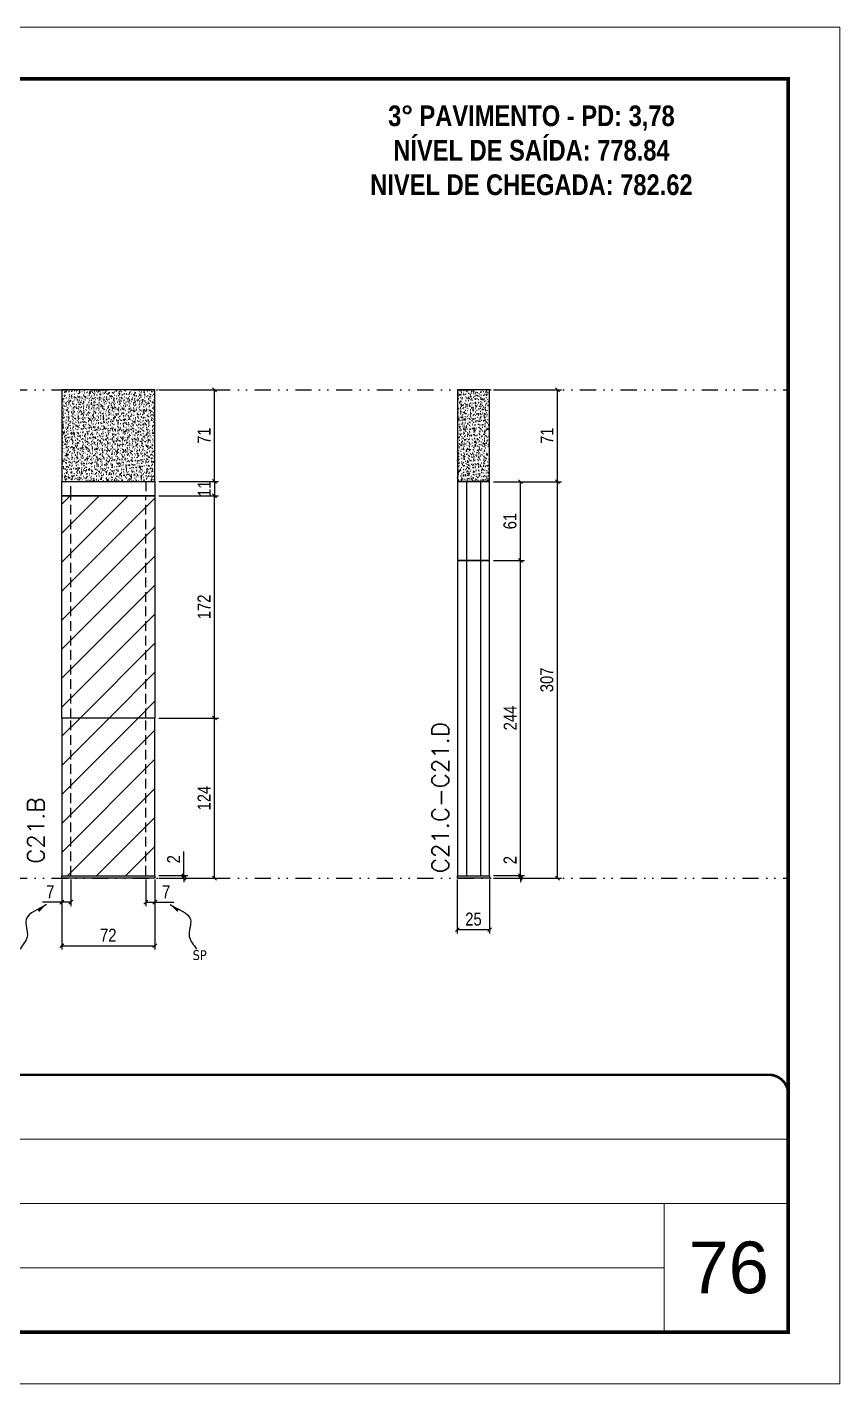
# Model space of a CAD drawing. Extents: x 2949 to 9203, y -16089 to 12527.
# Drawn here: x 8574 to 9203, y -9198 to -8148 of the extents above; entities that cross this region are included whole.
import ezdxf

# ---------------------------------------------------------------- set-up
doc = ezdxf.new("R2010")
doc.units = 0
for name, pattern in [('CONTINUO', [0]), ('DASHED', [0.75, 0.5, -0.25]), ('DIVIDE2', [0.625, 0.25, -0.125, 0, -0.125, 0, -0.125]), ('HIDDEN', [0.375, 0.25, -0.125])]:
    doc.linetypes.add(name, pattern=pattern)
for name, color, linetype, lineweight in [('CARIMBO', 255, 'Continuous', 9), ('Folhas', 255, 'Continuous', 9), ('Hachura', 251, 'Continuous', 9), ('SARRAFO DE PRESSAO', 251, 'DASHED', 9), ('Texto Seção', 7, 'Continuous', 15)]:
    doc.layers.add(name, color=color, linetype=linetype, lineweight=lineweight)
for name, color, linetype in [('COTA', 241, 'Continuous'), ('NOMENCLATURA', 7, 'Continuous'), ('Nível', 160, 'Continuous'), ('Painéis', 200, 'Continuous'), ('SARR_2.2x7', 40, 'Continuous'), ('Sarrafo de Pressão', 42, 'HIDDEN'), ('texto', 7, 'Continuous')]:
    doc.layers.add(name, color=color, linetype=linetype)
doc.styles.add('ARIAL', font='arial.ttf')
doc.styles.add('COTA TECNICA', font='techl___.ttf', dxfattribs={"height": 10})
doc.styles.add('COTA TECNICA-50', font='techl___.ttf', dxfattribs={"height": 10})
doc.styles.add('REGUA-120', font='ROMANS.shx', dxfattribs={"height": 15})
doc.styles.add('ROMANC', font='techb___.ttf', dxfattribs={"height": 2.5})
doc.styles.get("Standard").update_dxf_attribs({"font": 'arial.ttf'})
doc.dimstyles.new('COTA PAINEL-50', dxfattribs={"dimtxt": 10, "dimasz": 3, "dimexe": 3, "dimexo": 3, "dimgap": 3, "dimtad": 1, "dimdec": 1, "dimzin": 12, "dimdsep": 46, "dimtxsty": 'COTA TECNICA-50', "dimblk1": 'OBLIQUE', "dimblk2": 'OBLIQUE', "dimsah": 1, "dimcen": 0.9, "dimclrd": 4, "dimclre": 4, "dimclrt": 240, "dimadec": 1, "dimazin": 3, "dimtfac": 1, "dimtdec": 1, "dimtmove": 0, "dimatfit": 3, "dimfxl": 1, "dimtolj": 1, "dimtzin": 12, "dimarcsym": 0})
doc.dimstyles.new('PAINEL', dxfattribs={"dimtxt": 10, "dimasz": 3, "dimexe": 3, "dimexo": 3, "dimgap": 3, "dimtad": 1, "dimdec": 1, "dimzin": 12, "dimdsep": 46, "dimtxsty": 'COTA TECNICA', "dimblk1": 'OBLIQUE', "dimblk2": 'OBLIQUE', "dimsah": 1, "dimcen": 0.9, "dimclrd": 4, "dimclre": 4, "dimclrt": 240, "dimadec": 1, "dimazin": 3, "dimtfac": 1, "dimtdec": 1, "dimtmove": 0, "dimatfit": 3, "dimfxl": 1, "dimtolj": 1, "dimtzin": 12, "dimarcsym": 0})
doc.dimstyles.get("Standard").update_dxf_attribs({"dimtxt": 0.18, "dimasz": 0.18, "dimexe": 0.18, "dimexo": 0.0625, "dimgap": 0.09, "dimtad": 0, "dimtih": 1, "dimtoh": 1, "dimdec": 4, "dimzin": 0, "dimdsep": 46, "dimtxsty": 'Standard', "dimcen": 0.09, "dimadec": 0, "dimazin": 0, "dimtfac": 1, "dimtdec": 4, "dimtofl": 0, "dimtmove": 0, "dimatfit": 3, "dimfxl": 1, "dimtolj": 1, "dimtzin": 0, "dimarcsym": 0})
pattern_1 = [(45, (117.617, 5742.876), (-11.22532, 11.22532), [])]

# ---------------------------------------------------------------- blocks, each defined once
blk = doc.blocks.new('9999999999')
at = {"color": 30, "linetype": 'CONTINUO'}
for p, q in [((98564.6, 34379.6), (99584, 34379.6)), ((98564.6, 34329.8), (99488, 34329.8)), ((99584, 34329.8), (99488, 34329.8)), ((99488, 34329.8), (99488, 34230.2)), ((98564.6, 34280), (99488, 34280))]:
    blk.add_line(p, q, dxfattribs=at)
at = {"color": 30, "linetype": 'CONTINUO', "const_width": 2}
blk.add_lwpolyline([(99584, 34230.2), (99584, 34414.4, 0.414214), (99569, 34429.4), (98229, 34429.4, 0.414214), (98214, 34414.4), (98214, 34245.2, 0.414214), (98229, 34230.2), (99584, 34230.2)], format="xyb", dxfattribs=at)
at = {"layer": 'Folhas'}
blk.add_lwpolyline([(98139, 34190.2), (99624, 34190.2), (99624, 35240.2), (98139, 35240.2)], close=True, dxfattribs=at)
at = {"layer": 'Folhas', "color": 30, "const_width": 3}
blk.add_lwpolyline([(98214, 34230.2), (99584, 34230.2), (99584, 35200.2), (98214, 35200.2)], close=True, dxfattribs=at)
blk = doc.blocks.new('_Oblique')
at = {"color": 0, "linetype": 'ByBlock', "lineweight": -2}
blk.add_line((-0.5, -0.5), (0.5, 0.5), dxfattribs=at)
blk = doc.blocks.new('*D2887')
at = {"layer": 'COTA', "color": 4, "lineweight": -2, "transparency": 16777216}
for p, q in [((8600.4, -8807.3), (8600.4, -8861.5)), ((8672.4, -8807.3), (8672.4, -8861.5)), ((8600.4, -8858.5), (8672.4, -8858.5))]:
    blk.add_line(p, q, dxfattribs=at)
at = {"layer": 'Defpoints', "color": 0, "transparency": 16777216}
for p in [(8600.4, -8804.3), (8672.4, -8804.3), (8672.4, -8858.5)]:
    blk.add_point(p, dxfattribs=at)
at = {"layer": 'COTA', "color": 4, "lineweight": -2, "transparency": 16777216, "xscale": 3, "yscale": 3, "zscale": 3, "rotation": 180}
blk.add_blockref('_Oblique', (8600.4, -8858.5), dxfattribs=at)
at = {"layer": 'COTA', "color": 4, "lineweight": -2, "transparency": 16777216, "xscale": 3, "yscale": 3, "zscale": 3}
blk.add_blockref('_Oblique', (8672.4, -8858.5), dxfattribs=at)
at = {"layer": 'COTA', "color": 240, "transparency": 16777216, "insert": (8636.4, -8850.4), "char_height": 10, "attachment_point": 5, "style": 'COTA TECNICA'}
blk.add_mtext('\\A1;72', dxfattribs=at)
blk = doc.blocks.new('*D2888')
at = {"layer": 'COTA', "color": 4, "lineweight": -2, "transparency": 16777216}
for p, q in [((8675.4, -8682.3), (8721.6, -8682.3)), ((8718.6, -8806.3), (8718.6, -8682.3)), ((8675.4, -8806.3), (8721.6, -8806.3))]:
    blk.add_line(p, q, dxfattribs=at)
at = {"layer": 'Defpoints', "color": 0, "transparency": 16777216}
for p in [(8672.4, -8682.3), (8718.6, -8682.3), (8672.4, -8806.3)]:
    blk.add_point(p, dxfattribs=at)
at = {"layer": 'COTA', "color": 4, "lineweight": -2, "transparency": 16777216, "xscale": 3, "yscale": 3, "zscale": 3}
for p, rotation in [((8718.6, -8682.3), 90), ((8718.6, -8806.3), 270)]:
    blk.add_blockref('_Oblique', p, dxfattribs=dict(at, rotation=rotation))
at = {"layer": 'COTA', "color": 240, "transparency": 16777216, "insert": (8710.5, -8744.3), "char_height": 10, "attachment_point": 5, "rotation": 90, "style": 'COTA TECNICA-50'}
blk.add_mtext('\\A1;124', dxfattribs=at)
blk = doc.blocks.new('*D2889')
at = {"layer": 'COTA', "color": 4, "lineweight": -2, "transparency": 16777216}
for p, q in [((8694.9, -8804.3), (8694.9, -8785.5)), ((8675.4, -8804.3), (8697.9, -8804.3)), ((8675.4, -8806.3), (8697.9, -8806.3)), ((8694.9, -8806.3), (8694.9, -8804.3)), ((8694.9, -8806.3), (8694.9, -8809.3))]:
    blk.add_line(p, q, dxfattribs=at)
at = {"layer": 'Defpoints', "color": 0, "transparency": 16777216}
for p in [(8672.4, -8804.3), (8672.4, -8806.3), (8694.9, -8806.3)]:
    blk.add_point(p, dxfattribs=at)
at = {"layer": 'COTA', "color": 4, "lineweight": -2, "transparency": 16777216, "xscale": 3, "yscale": 3, "zscale": 3}
for p, rotation in [((8694.9, -8804.3), 270), ((8694.9, -8806.3), 90)]:
    blk.add_blockref('_Oblique', p, dxfattribs=dict(at, rotation=rotation))
at = {"layer": 'COTA', "color": 240, "transparency": 16777216, "insert": (8686.9, -8791.6), "char_height": 10, "attachment_point": 5, "rotation": 90, "style": 'COTA TECNICA-50'}
blk.add_mtext('\\A1;2', dxfattribs=at)
blk = doc.blocks.new('*D2890')
at = {"layer": 'COTA', "color": 4, "lineweight": -2, "transparency": 16777216}
for p, q in [((8600.4, -8809.3), (8600.4, -8827.8)), ((8607.4, -8807.3), (8607.4, -8827.8)), ((8600.4, -8824.8), (8585.6, -8824.8)), ((8607.4, -8824.8), (8600.4, -8824.8))]:
    blk.add_line(p, q, dxfattribs=at)
at = {"layer": 'Defpoints', "color": 0, "transparency": 16777216}
for p in [(8600.4, -8806.3), (8607.4, -8804.3), (8600.4, -8824.8)]:
    blk.add_point(p, dxfattribs=at)
at = {"layer": 'COTA', "color": 4, "lineweight": -2, "transparency": 16777216, "xscale": 3, "yscale": 3, "zscale": 3, "rotation": 180}
blk.add_blockref('_Oblique', (8600.4, -8824.8), dxfattribs=at)
at = {"layer": 'COTA', "color": 4, "lineweight": -2, "transparency": 16777216, "xscale": 3, "yscale": 3, "zscale": 3}
blk.add_blockref('_Oblique', (8607.4, -8824.8), dxfattribs=at)
at = {"layer": 'COTA', "color": 240, "transparency": 16777216, "insert": (8591.5, -8816.8), "char_height": 10, "attachment_point": 5, "style": 'COTA TECNICA-50'}
blk.add_mtext('\\A1;7', dxfattribs=at)
blk = doc.blocks.new('*D2891')
at = {"layer": 'COTA', "color": 4, "lineweight": -2, "transparency": 16777216}
for p, q in [((8665.4, -8807.3), (8665.4, -8827.8)), ((8672.4, -8809.3), (8672.4, -8827.8)), ((8665.4, -8824.8), (8672.4, -8824.8)), ((8672.4, -8824.8), (8687.1, -8824.8))]:
    blk.add_line(p, q, dxfattribs=at)
at = {"layer": 'Defpoints', "color": 0, "transparency": 16777216}
for p in [(8665.4, -8804.3), (8672.4, -8806.3), (8672.4, -8824.8)]:
    blk.add_point(p, dxfattribs=at)
at = {"layer": 'COTA', "color": 4, "lineweight": -2, "transparency": 16777216, "xscale": 3, "yscale": 3, "zscale": 3, "rotation": 180}
blk.add_blockref('_Oblique', (8665.4, -8824.8), dxfattribs=at)
at = {"layer": 'COTA', "color": 4, "lineweight": -2, "transparency": 16777216, "xscale": 3, "yscale": 3, "zscale": 3}
blk.add_blockref('_Oblique', (8672.4, -8824.8), dxfattribs=at)
at = {"layer": 'COTA', "color": 240, "transparency": 16777216, "insert": (8681.2, -8816.8), "char_height": 10, "attachment_point": 5, "style": 'COTA TECNICA-50'}
blk.add_mtext('\\A1;7', dxfattribs=at)
blk = doc.blocks.new('*D2892')
at = {"layer": 'COTA', "color": 4, "lineweight": -2, "transparency": 16777216}
for p, q in [((8934.5, -8560.4), (8958.4, -8560.4)), ((8955.4, -8804.3), (8955.4, -8560.4)), ((8934.5, -8804.3), (8958.4, -8804.3))]:
    blk.add_line(p, q, dxfattribs=at)
at = {"layer": 'Defpoints', "color": 0, "transparency": 16777216}
for p in [(8931.5, -8560.4), (8955.4, -8560.4), (8931.5, -8804.3)]:
    blk.add_point(p, dxfattribs=at)
at = {"layer": 'COTA', "color": 4, "lineweight": -2, "transparency": 16777216, "xscale": 3, "yscale": 3, "zscale": 3}
for p, rotation in [((8955.4, -8560.4), 90), ((8955.4, -8804.3), 270)]:
    blk.add_blockref('_Oblique', p, dxfattribs=dict(at, rotation=rotation))
at = {"layer": 'COTA', "color": 240, "transparency": 16777216, "insert": (8947.4, -8682.3), "char_height": 10, "attachment_point": 5, "rotation": 90, "style": 'COTA TECNICA'}
blk.add_mtext('\\A1;244', dxfattribs=at)
blk = doc.blocks.new('*D2893')
at = {"layer": 'COTA', "color": 4, "lineweight": -2, "transparency": 16777216}
for p, q in [((8934.5, -8428.3), (8987, -8428.3)), ((8984, -8499.4), (8984, -8428.3)), ((8934.5, -8499.4), (8987, -8499.4))]:
    blk.add_line(p, q, dxfattribs=at)
at = {"layer": 'Defpoints', "color": 0, "transparency": 16777216}
for p in [(8931.5, -8428.3), (8984, -8428.3), (8931.5, -8499.4)]:
    blk.add_point(p, dxfattribs=at)
at = {"layer": 'COTA', "color": 4, "lineweight": -2, "transparency": 16777216, "xscale": 3, "yscale": 3, "zscale": 3}
for p, rotation in [((8984, -8428.3), 90), ((8984, -8499.4), 270)]:
    blk.add_blockref('_Oblique', p, dxfattribs=dict(at, rotation=rotation))
at = {"layer": 'COTA', "color": 240, "transparency": 16777216, "insert": (8975.9, -8463.8), "char_height": 10, "attachment_point": 5, "rotation": 90, "style": 'COTA TECNICA'}
blk.add_mtext('\\A1;71', dxfattribs=at)
blk = doc.blocks.new('*D2894')
at = {"layer": 'COTA', "color": 4, "lineweight": -2, "transparency": 16777216}
for p, q in [((8906.5, -8807.3), (8906.5, -8849.1)), ((8931.5, -8807.3), (8931.5, -8849.1)), ((8906.5, -8846.1), (8931.5, -8846.1))]:
    blk.add_line(p, q, dxfattribs=at)
at = {"layer": 'Defpoints', "color": 0, "transparency": 16777216}
for p in [(8906.5, -8804.3), (8931.5, -8804.3), (8931.5, -8846.1)]:
    blk.add_point(p, dxfattribs=at)
at = {"layer": 'COTA', "color": 4, "lineweight": -2, "transparency": 16777216, "xscale": 3, "yscale": 3, "zscale": 3, "rotation": 180}
blk.add_blockref('_Oblique', (8906.5, -8846.1), dxfattribs=at)
at = {"layer": 'COTA', "color": 4, "lineweight": -2, "transparency": 16777216, "xscale": 3, "yscale": 3, "zscale": 3}
blk.add_blockref('_Oblique', (8931.5, -8846.1), dxfattribs=at)
at = {"layer": 'COTA', "color": 240, "transparency": 16777216, "insert": (8919, -8838), "char_height": 10, "attachment_point": 5, "style": 'COTA TECNICA'}
blk.add_mtext('\\A1;25', dxfattribs=at)
blk = doc.blocks.new('*D2907')
at = {"layer": 'COTA', "color": 4, "linetype": 'ByBlock', "lineweight": -2, "transparency": 16777216}
for p, q in [((8934.5, -8499.4), (8958.4, -8499.4)), ((8955.4, -8560.4), (8955.4, -8499.4)), ((8934.5, -8560.4), (8958.4, -8560.4))]:
    blk.add_line(p, q, dxfattribs=at)
at = {"layer": 'Defpoints', "color": 0, "linetype": 'ByBlock', "transparency": 16777216}
for p in [(8931.5, -8499.4), (8955.4, -8499.4), (8931.5, -8560.4)]:
    blk.add_point(p, dxfattribs=at)
at = {"layer": 'COTA', "color": 4, "linetype": 'ByBlock', "lineweight": -2, "transparency": 16777216, "xscale": 3, "yscale": 3, "zscale": 3}
for p, rotation in [((8955.4, -8499.4), 90), ((8955.4, -8560.4), 270)]:
    blk.add_blockref('_Oblique', p, dxfattribs=dict(at, rotation=rotation))
at = {"layer": 'COTA', "color": 240, "linetype": 'ByBlock', "transparency": 16777216, "insert": (8947.3, -8529.9), "char_height": 10, "attachment_point": 5, "rotation": 90, "style": 'COTA TECNICA'}
blk.add_mtext('\\A1;61', dxfattribs=at)
blk = doc.blocks.new('*D2895')
at = {"layer": 'COTA', "color": 4, "lineweight": -2, "transparency": 16777216}
for p, q in [((8955.3, -8804.3), (8955.3, -8786.2)), ((8934.5, -8804.3), (8958.3, -8804.3)), ((8934.5, -8806.3), (8958.3, -8806.3)), ((8955.3, -8806.3), (8955.3, -8804.3)), ((8955.3, -8806.3), (8955.3, -8809.3))]:
    blk.add_line(p, q, dxfattribs=at)
at = {"layer": 'Defpoints', "color": 0, "transparency": 16777216}
for p in [(8931.5, -8804.3), (8931.5, -8806.3), (8955.3, -8804.3)]:
    blk.add_point(p, dxfattribs=at)
at = {"layer": 'COTA', "color": 4, "lineweight": -2, "transparency": 16777216, "xscale": 3, "yscale": 3, "zscale": 3}
for p, rotation in [((8955.3, -8804.3), 270), ((8955.3, -8806.3), 90)]:
    blk.add_blockref('_Oblique', p, dxfattribs=dict(at, rotation=rotation))
at = {"layer": 'COTA', "color": 240, "transparency": 16777216, "insert": (8947.3, -8792.3), "char_height": 10, "attachment_point": 5, "rotation": 90, "style": 'COTA TECNICA-50'}
blk.add_mtext('\\A1;2', dxfattribs=at)
blk = doc.blocks.new('*D2898')
at = {"layer": 'COTA', "color": 4, "lineweight": -2, "transparency": 16777216}
for p, q in [((8675.4, -8428.3), (8721.6, -8428.3)), ((8718.6, -8499.3), (8718.6, -8428.3)), ((8675.4, -8499.3), (8721.6, -8499.3))]:
    blk.add_line(p, q, dxfattribs=at)
at = {"layer": 'Defpoints', "color": 0, "transparency": 16777216}
for p in [(8672.4, -8428.3), (8718.6, -8428.3), (8672.4, -8499.3)]:
    blk.add_point(p, dxfattribs=at)
at = {"layer": 'COTA', "color": 4, "lineweight": -2, "transparency": 16777216, "xscale": 3, "yscale": 3, "zscale": 3}
for p, rotation in [((8718.6, -8428.3), 90), ((8718.6, -8499.3), 270)]:
    blk.add_blockref('_Oblique', p, dxfattribs=dict(at, rotation=rotation))
at = {"layer": 'COTA', "color": 240, "transparency": 16777216, "insert": (8710.5, -8463.8), "char_height": 10, "attachment_point": 5, "rotation": 90, "style": 'COTA TECNICA'}
blk.add_mtext('\\A1;71', dxfattribs=at)
blk = doc.blocks.new('*D2909')
at = {"layer": 'COTA', "color": 4, "linetype": 'ByBlock', "lineweight": -2, "transparency": 16777216}
for p, q in [((8675.4, -8510.3), (8721.6, -8510.3)), ((8718.6, -8682.3), (8718.6, -8510.3)), ((8675.4, -8682.3), (8721.6, -8682.3))]:
    blk.add_line(p, q, dxfattribs=at)
at = {"layer": 'Defpoints', "color": 0, "linetype": 'ByBlock', "transparency": 16777216}
for p in [(8672.4, -8510.3), (8718.6, -8510.3), (8672.4, -8682.3)]:
    blk.add_point(p, dxfattribs=at)
at = {"layer": 'COTA', "color": 4, "linetype": 'ByBlock', "lineweight": -2, "transparency": 16777216, "xscale": 3, "yscale": 3, "zscale": 3}
for p, rotation in [((8718.6, -8510.3), 90), ((8718.6, -8682.3), 270)]:
    blk.add_blockref('_Oblique', p, dxfattribs=dict(at, rotation=rotation))
at = {"layer": 'COTA', "color": 240, "linetype": 'ByBlock', "transparency": 16777216, "insert": (8710.5, -8596.3), "char_height": 10, "attachment_point": 5, "rotation": 90, "style": 'COTA TECNICA'}
blk.add_mtext('\\A1;172', dxfattribs=at)
blk = doc.blocks.new('*D2910')
at = {"layer": 'COTA', "color": 4, "lineweight": -2, "transparency": 16777216}
for p, q in [((8934.5, -8499.4), (8987, -8499.4)), ((8984, -8806.3), (8984, -8499.4)), ((8934.5, -8806.3), (8987, -8806.3))]:
    blk.add_line(p, q, dxfattribs=at)
at = {"layer": 'Defpoints', "color": 0, "transparency": 16777216}
for p in [(8931.5, -8499.4), (8984, -8499.4), (8931.5, -8806.3)]:
    blk.add_point(p, dxfattribs=at)
at = {"layer": 'COTA', "color": 4, "lineweight": -2, "transparency": 16777216, "xscale": 3, "yscale": 3, "zscale": 3}
for p, rotation in [((8984, -8499.4), 90), ((8984, -8806.3), 270)]:
    blk.add_blockref('_Oblique', p, dxfattribs=dict(at, rotation=rotation))
at = {"layer": 'COTA', "color": 240, "transparency": 16777216, "insert": (8975.8, -8652.8), "char_height": 10, "attachment_point": 5, "rotation": 90, "style": 'COTA TECNICA-50'}
blk.add_mtext('\\A1;307', dxfattribs=at)
blk = doc.blocks.new('*D2917')
at = {"layer": 'COTA', "color": 4, "lineweight": -2, "transparency": 16777216}
for p, q in [((8675.4, -8499.3), (8721.6, -8499.3)), ((8718.6, -8499.3), (8718.6, -8510.3)), ((8675.4, -8510.3), (8721.6, -8510.3))]:
    blk.add_line(p, q, dxfattribs=at)
at = {"layer": 'Defpoints', "color": 0, "transparency": 16777216}
for p in [(8672.4, -8499.3), (8672.4, -8510.3), (8718.6, -8510.3)]:
    blk.add_point(p, dxfattribs=at)
at = {"layer": 'COTA', "color": 4, "lineweight": -2, "transparency": 16777216, "xscale": 3, "yscale": 3, "zscale": 3}
for p, rotation in [((8718.6, -8499.3), 90), ((8718.6, -8510.3), 270)]:
    blk.add_blockref('_Oblique', p, dxfattribs=dict(at, rotation=rotation))
at = {"layer": 'COTA', "color": 240, "transparency": 16777216, "insert": (8710.6, -8504.8), "char_height": 10, "attachment_point": 5, "rotation": 90, "style": 'COTA TECNICA-50'}
blk.add_mtext('\\A1;11', dxfattribs=at)

msp = doc.modelspace()

# ---------------------------------------------------------------- hatches: boundary and pattern name
at = {"layer": 'COTA', "linetype": 'ByBlock'}
h = msp.add_hatch(dxfattribs=at)
h.set_pattern_fill('AR-CONC', color=256, scale=0.03)
h.set_pattern_definition([(50, (-122502.7126, -35337.5967), (5.46554007, -0.47817257), [0.5715, -6.2865]), (355, (-122502.7126, -35337.5967), (-1.05730264, 5.73170536), [0.4572, -5.02921753]), (100.4514447, (-122502.257, -35337.6366), (4.40823741, 5.25353256), [0.48570026, -5.34270734]), (46.1842, (-122502.7126, -35336.073), (8.13237123, -1.26126984), [0.85725, -9.42975]), (96.6355576, (-122502.035, -35336.178), (7.122124, 7.42278374), [0.7285507, -8.01406824]), (351.184151, (-122502.7126, -35336.073), (7.122124, 7.42278374), [0.685799, -7.54379196]), (21, (-122501.9506, -35336.4537), (4.54843174, -3.06795595), [0.5715, -6.2865]), (326, (-122501.9506, -35336.4537), (1.85406085, 5.52563898), [0.4572, -5.0292]), (71.451445, (-122501.5715, -35336.7094), (6.40249258, 2.45768307), [0.48570026, -5.34269813]), (37.5, (-122502.7126, -35337.5967), (0.092658098, 2.536651166), [0, -4.96824, 0, -5.1054, 0, -5.04825]), (7.5, (-122502.7126, -35337.5967), (2.004589875, 3.005417245), [0, -2.91084, 0, -4.85394, 0, -1.92405]), (327.5, (-122504.4118, -35337.5967), (4.067717855, -0.17186232), [0, -1.905, 0, -5.9436, 0, -7.8867]), (317.5, (-122505.1738, -35337.5967), (4.44387544, 0.76279473), [0, -2.4765, 0, -3.94716, 0, -5.6007])])
h.paths.add_polyline_path([(8600.37, -8499.33), (8672.37, -8499.33), (8672.37, -8428.33), (8600.37, -8428.33)])
h = msp.add_hatch(dxfattribs=at)
h.set_pattern_fill('AR-CONC', color=256, scale=0.03)
h.set_pattern_definition([(50, (-122707.524, -35305.5967), (5.46554007, -0.47817257), [0.5715, -6.2865]), (355, (-122707.524, -35305.5967), (-1.05730264, 5.73170536), [0.4572, -5.02921753]), (100.4514447, (-122707.0684, -35305.6366), (4.40823741, 5.25353256), [0.48570026, -5.34270734]), (46.1842, (-122707.524, -35304.073), (8.13237123, -1.26126984), [0.85725, -9.42975]), (96.6355576, (-122706.846, -35304.178), (7.122124, 7.42278374), [0.7285507, -8.01406824]), (351.184151, (-122707.524, -35304.073), (7.122124, 7.42278374), [0.685799, -7.54379196]), (21, (-122706.762, -35304.4537), (4.54843174, -3.06795595), [0.5715, -6.2865]), (326, (-122706.762, -35304.4537), (1.85406085, 5.52563898), [0.4572, -5.0292]), (71.451445, (-122706.383, -35304.7094), (6.40249258, 2.45768307), [0.48570026, -5.34269813]), (37.5, (-122707.5239, -35305.5967), (0.092658098, 2.536651166), [0, -4.96824, 0, -5.1054, 0, -5.04825]), (7.5, (-122707.5239, -35305.5967), (2.004589875, 3.005417245), [0, -2.91084, 0, -4.85394, 0, -1.92405]), (327.5, (-122709.2231, -35305.5967), (4.067717855, -0.17186232), [0, -1.905, 0, -5.9436, 0, -7.8867]), (317.5, (-122709.985, -35305.5967), (4.44387544, 0.76279473), [0, -2.4765, 0, -3.94716, 0, -5.6007])])
h.paths.add_polyline_path([(8906.51, -8499.35), (8931.51, -8499.35), (8931.51, -8428.33), (8906.51, -8428.33)])
at = {"layer": 'Hachura', "linetype": 'ByBlock'}
h = msp.add_hatch(dxfattribs=at)
h.set_pattern_fill('ANSI31', color=256, scale=5)
h.set_pattern_definition(pattern_1)
h.paths.add_polyline_path([(8672.37, -8510.33), (8600.37, -8510.33), (8600.37, -8682.33), (8672.37, -8682.33)])
h = msp.add_hatch(dxfattribs=at)
h.set_pattern_fill('ANSI31', color=256, scale=5)
h.set_pattern_definition(pattern_1)
h.paths.add_polyline_path([(8672.37, -8682.33), (8600.37, -8682.33), (8600.37, -8804.33), (8672.37, -8804.33)])

# ---------------------------------------------------------------- linework, layer by layer
at = {"layer": 'COTA', "linetype": 'ByBlock'}
for points in [[(8600.37, -8499.33), (8672.37, -8499.33), (8672.37, -8428.33), (8600.37, -8428.33)], [(8906.51, -8499.35), (8931.51, -8499.35), (8931.51, -8428.33), (8906.51, -8428.33)]]:
    msp.add_lwpolyline(points, close=True, dxfattribs=at)
at = {"layer": 'Nível', "color": 4, "linetype": 'DIVIDE2', "ltscale": 50}
for p, q in [((8152.19, -8428.33), (9162.53, -8428.33)), ((8152.19, -8806.33), (9162.53, -8806.33))]:
    msp.add_line(p, q, dxfattribs=at)
at = {"layer": 'Painéis'}
for p, q in [((8600.37, -8499.33), (8672.37, -8499.33)), ((8600.37, -8510.33), (8600.37, -8499.33)), ((8672.37, -8499.33), (8672.37, -8510.33)), ((8600.37, -8510.33), (8672.37, -8510.33)), ((8672.37, -8510.33), (8600.37, -8510.33)), ((8906.51, -8804.33), (8931.51, -8804.33)), ((8906.51, -8806.33), (8906.51, -8804.33)), ((8931.51, -8806.33), (8906.51, -8806.33)), ((8931.51, -8804.33), (8931.51, -8806.33))]:
    msp.add_line(p, q, dxfattribs=at)
for points in [[(8906.51, -8560.35), (8931.51, -8560.35), (8931.51, -8499.35), (8906.51, -8499.35)], [(8672.37, -8682.33), (8600.37, -8682.33), (8600.37, -8510.33), (8672.37, -8510.33)], [(8600.37, -8510.33), (8672.37, -8510.33), (8672.37, -8510.33), (8600.37, -8510.33)], [(8906.51, -8804.33), (8931.51, -8804.33), (8931.51, -8560.35), (8906.51, -8560.35)], [(8600.37, -8804.33), (8672.37, -8804.33), (8672.37, -8682.33), (8600.37, -8682.33)], [(8600.37, -8804.33), (8672.37, -8804.33), (8672.37, -8806.33), (8600.37, -8806.33)]]:
    msp.add_lwpolyline(points, close=True, dxfattribs=at)
at = {"layer": 'SARR_2.2x7'}
for p, q in [((8913.51, -8499.35), (8913.51, -8804.33)), ((8924.51, -8499.35), (8924.51, -8804.33))]:
    msp.add_line(p, q, dxfattribs=at)
at = {"layer": 'Sarrafo de Pressão', "ltscale": 30}
for p, q in [((8607.37, -8510.33), (8607.37, -8499.33)), ((8665.37, -8499.33), (8665.37, -8510.33)), ((8607.37, -8682.33), (8607.37, -8510.33)), ((8665.37, -8682.33), (8665.37, -8510.33)), ((8607.37, -8804.33), (8607.37, -8682.33)), ((8665.37, -8804.33), (8665.37, -8682.33))]:
    msp.add_line(p, q, dxfattribs=at)

# ---------------------------------------------------------------- block references
at = {"layer": 'SARRAFO DE PRESSAO', "color": 6, "linetype": 'ByBlock'}
msp.add_blockref('9999999999', (-90421.44, -43387.82), dxfattribs=at)

# ---------------------------------------------------------------- texts
at = {"layer": 'CARIMBO', "style": 'ARIAL'}
msp.add_text('76', height=40, dxfattribs=at).set_placement((9085.39, -9127.47))
at = {"layer": 'NOMENCLATURA', "color": 2, "insert": (8963.86, -8181.56), "char_height": 16, "attachment_point": 2, "style": 'ROMANC'}
msp.add_mtext_dynamic_manual_height_columns('\\P3° PAVIMENTO - PD: 3,78\\PNÍVEL DE SAÍDA: 778.84\\PNIVEL DE CHEGADA: 782.62', width=300.2766, gutter_width=1, heights=[0], dxfattribs=at)
at = {"layer": 'texto', "color": 0, "insert": (8707.15, -8865.83), "char_height": 7.5, "attachment_point": 5}
msp.add_mtext('{\\fTahoma|b0|i0|c0|p34;\\C4;SP}', dxfattribs=at)
at = {"layer": 'Texto Seção', "char_height": 13, "width": 285.3299, "attachment_point": 7, "rotation": 90, "style": 'REGUA-120'}
for s, insert in [('C21.C-C21.D', (8899.85, -8802.41)), ('C21.B', (8586.9, -8795.08))]:
    msp.add_mtext(s, dxfattribs=dict(at, insert=insert))

# ---------------------------------------------------------------- dimensions: what is measured, and where the dimension line sits
at = {"layer": 'COTA'}
for base, p1, p2, picture, middle in [((8718.61, -8428.33), (8672.37, -8499.33), (8672.37, -8428.33), '*D2898', (8710.54, -8463.83)), ((8983.99, -8428.33), (8931.51, -8499.35), (8931.51, -8428.33), '*D2893', (8975.92, -8463.84)), ((8955.45, -8560.35), (8931.51, -8804.33), (8931.51, -8560.35), '*D2892', (8947.37, -8682.34))]:
    dim = msp.add_linear_dim(base=base, p1=p1, p2=p2, angle=90, dimstyle='PAINEL', override={"dimarcsym": 2}, dxfattribs=at)
    dim.commit()
    dim.dimension.update_dxf_attribs({"geometry": picture, "text_midpoint": middle})
for base, p1, p2, picture, middle in [((8718.61, -8510.33), (8672.37, -8499.33), (8672.37, -8510.33), '*D2917', (8718.61, -8504.83)), ((8694.9, -8806.33), (8672.37, -8804.33), (8672.37, -8806.33), '*D2889', (8694.9, -8791.59)), ((8955.32, -8804.33), (8931.51, -8806.33), (8931.51, -8804.33), '*D2895', (8955.32, -8792.28))]:
    dim = msp.add_linear_dim(base=base, p1=p1, p2=p2, angle=90, dimstyle='COTA PAINEL-50', dxfattribs=at)
    dim.commit()
    dim.dimension.update_dxf_attribs({"geometry": picture, "text_midpoint": middle, "dimtype": 160})
at = {"layer": 'COTA', "linetype": 'ByBlock'}
for base, p1, p2, picture, middle in [((8955.45, -8499.35), (8931.51, -8560.35), (8931.51, -8499.35), '*D2907', (8947.34, -8529.85)), ((8718.61, -8510.33), (8672.37, -8682.33), (8672.37, -8510.33), '*D2909', (8710.54, -8596.33))]:
    dim = msp.add_linear_dim(base=base, p1=p1, p2=p2, angle=90, dimstyle='PAINEL', dxfattribs=at)
    dim.commit()
    dim.dimension.update_dxf_attribs({"geometry": picture, "text_midpoint": middle})
at = {"layer": 'COTA'}
for base, p1, p2, angle, picture, middle in [((8983.99, -8499.35), (8931.51, -8806.33), (8931.51, -8499.35), 90, '*D2910', (8975.77, -8652.84)), ((8718.61, -8682.33), (8672.37, -8806.33), (8672.37, -8682.33), 90, '*D2888', (8710.54, -8744.33)), ((8600.37, -8824.84), (8607.37, -8804.33), (8600.37, -8806.33), 180, '*D2890', (8591.51, -8816.77))]:
    dim = msp.add_linear_dim(base=base, p1=p1, p2=p2, angle=angle, dimstyle='COTA PAINEL-50', dxfattribs=at)
    dim.commit()
    dim.dimension.update_dxf_attribs({"geometry": picture, "text_midpoint": middle})
for base, p1, p2, picture, middle in [((8672.37, -8858.51), (8600.37, -8804.33), (8672.37, -8804.33), '*D2887', (8636.37, -8850.44)), ((8931.51, -8846.06), (8906.51, -8804.33), (8931.51, -8804.33), '*D2894', (8919.01, -8837.95))]:
    dim = msp.add_linear_dim(base=base, p1=p1, p2=p2, dimstyle='PAINEL', override={"dimarcsym": 2}, dxfattribs=at)
    dim.commit()
    dim.dimension.update_dxf_attribs({"geometry": picture, "text_midpoint": middle})
dim = msp.add_linear_dim(base=(8672.37, -8824.84), p1=(8665.37, -8804.33), p2=(8672.37, -8806.33), dimstyle='COTA PAINEL-50', dxfattribs=at)
dim.commit()
dim.dimension.update_dxf_attribs({"geometry": '*D2891', "text_midpoint": (8681.24, -8816.77)})

# ---------------------------------------------------------------- leaders
at = {"layer": 'COTA', "path_type": 1}
for points in [[(8588.54, -8826.51), (8572.76, -8838.35), (8573.68, -8851.36), (8568.13, -8861.14)], [(8684.2, -8826.51), (8699.99, -8838.35), (8699.06, -8851.36), (8704.61, -8861.14)]]:
    msp.add_leader(points, dimstyle='Standard', override={"dimasz": 8}, dxfattribs=at)

doc.saveas('drawing.dxf')
